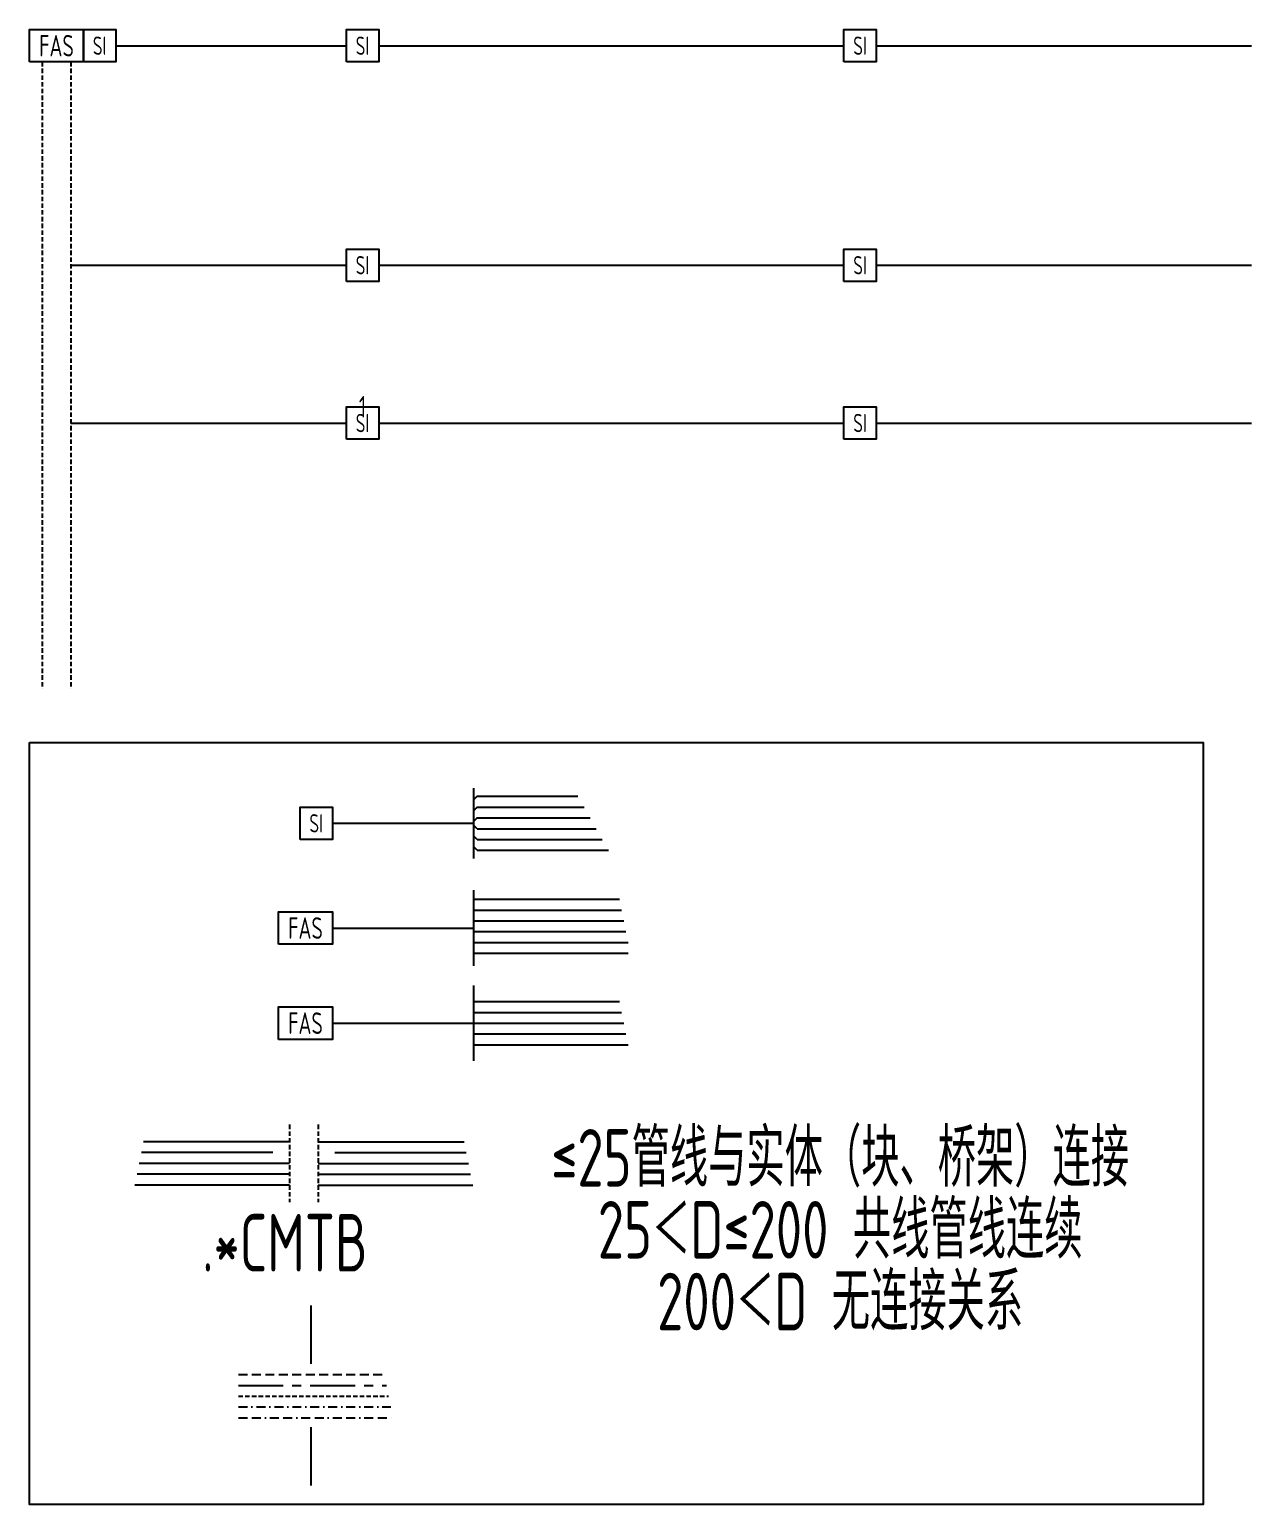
# Model space of a CAD drawing. Header units: millimetres. Extents: x -1040173 to 349982, y -145921 to 298175.
# Drawn here: x -129429 to -112443, y 163821 to 184335 of the extents above; entities that cross this region are included whole.
import ezdxf
from ezdxf.enums import TextEntityAlignment as Align

# ---------------------------------------------------------------- set-up
doc = ezdxf.new("R2010")
doc.units = ezdxf.units.MM
doc.header["$LTSCALE"] = 500
doc.header["$MEASUREMENT"] = 0
for name, pattern in [('BORDER2', [0.875, 0.25, -0.125, 0.25, -0.125, 0, -0.125]), ('CENTER', [2, 1.25, -0.25, 0.25, -0.25]), ('DASHDOT2', [0.5, 0.25, -0.125, 0, -0.125]), ('HIDDEN', [0.375, 0.25, -0.125]), ('HIDDEN2', [0.1875, 0.125, -0.0625])]:
    doc.linetypes.add(name, pattern=pattern)
doc.layers.get('0').update_dxf_attribs({"color": 255, "linetype": 'CONTINUOUS'})
for name, color, linetype in [('E-EFPS-WIRE', 1, 'BORDER2'), ('E-FAS-DEVC', 3, 'CONTINUOUS'), ('E-FAS-EQPM', 2, 'CONTINUOUS'), ('E-FAS-WIRE', 4, 'CONTINUOUS'), ('E-FAS-WIRE2', 1, 'CENTER'), ('E-FAS-WIRE5', 4, 'HIDDEN'), ('E-FAS-WIRE6', 6, 'HIDDEN2'), ('E-FAS-WIRE7', 2, 'DASHDOT2'), ('E-TELE-CMTBX', 3, 'HIDDEN2'), ('E-UNIV-EL', 140, 'CONTINUOUS'), ('E-UNIV-NOTE', 6, 'CONTINUOUS')]:
    doc.layers.add(name, color=color, linetype=linetype)
doc.layers.add('E-FAS-NUMB', color=6, linetype='CONTINUOUS', plot=False)
doc.layers.add('说明', color=7, linetype='CONTINUOUS', plot=False)
doc.styles.add('TH-STYLE3', font='tssdeng.shx', dxfattribs={"width": 0.7, "bigfont": 'tssdchn.shx'})

# ---------------------------------------------------------------- blocks, each defined once
blk = doc.blocks.new('E-BFAS010')
blk.add_lwpolyline([(-2.5, -1.5), (-2.5, 1.5), (2.5, 1.5), (2.5, -1.5)], close=True)
at = {"layer": 'E-UNIV-EL', "style": 'TH-STYLE3', "width": 0.7}
blk.add_attdef('BOX', text='', height=2, dxfattribs=at).set_placement((0, 0), align=Align.MIDDLE)
blk = doc.blocks.new('E-BFAS540')
blk.add_lwpolyline([(-1.5, -1.5), (-1.5, 1.5), (1.5, 1.5), (1.5, -1.5)], close=True)
at = {"layer": 'E-UNIV-EL', "style": 'TH-STYLE3', "width": 0.7}
blk.add_attdef('F', text='', height=1.7, dxfattribs=at).set_placement((0, 0), align=Align.MIDDLE)

msp = doc.modelspace()

# ---------------------------------------------------------------- linework, layer by layer
at = {"layer": 'E-EFPS-WIRE'}
msp.add_line((-126526, 165027), (-124378, 165027), dxfattribs=at)
at = {"layer": 'E-FAS-WIRE'}
for p, q in [((-123257, 173782), (-123257, 172807)), ((-123207, 173670), (-123257, 173620)), ((-123207, 173670), (-121806, 173670)), ((-123207, 173520), (-123257, 173470)), ((-123207, 173370), (-123257, 173320)), ((-123207, 173520), (-121721, 173520)), ((-123207, 173370), (-121637, 173370)), ((-125218, 173295), (-123257, 173295)), ((-123207, 173220), (-123257, 173270)), ((-123207, 173220), (-121552, 173220)), ((-123207, 173070), (-123257, 173120)), ((-123207, 172920), (-123257, 172970)), ((-123207, 173070), (-121468, 173070)), ((-123207, 172920), (-121383, 172920)), ((-123257, 172363), (-123257, 171313)), ((-123257, 172238), (-121230, 172238)), ((-123257, 172088), (-121200, 172088)), ((-123257, 171938), (-121169, 171938)), ((-125218, 171838), (-123257, 171838)), ((-123257, 171788), (-121139, 171788)), ((-123257, 171638), (-121109, 171638)), ((-123257, 171488), (-121109, 171488)), ((-123257, 171040), (-123257, 169990)), ((-123257, 170815), (-121230, 170815)), ((-125218, 170515), (-123257, 170515)), ((-123257, 170665), (-121200, 170665)), ((-123257, 170515), (-121169, 170515)), ((-123257, 170365), (-121139, 170365)), ((-123257, 170215), (-121109, 170215)), ((-125816, 168864), (-127843, 168864)), ((-125416, 168864), (-123388, 168864)), ((-126045, 168714), (-127873, 168714)), ((-125185, 168714), (-123358, 168714)), ((-125816, 168564), (-127904, 168564)), ((-125416, 168564), (-123328, 168564)), ((-125816, 168264), (-127964, 168264)), ((-125816, 168414), (-127934, 168414)), ((-125416, 168414), (-123297, 168414)), ((-125416, 168264), (-123267, 168264))]:
    msp.add_line(p, q, dxfattribs=at)
for points in [[(-125520, 166588), (-125520, 165776)], [(-125520, 164897), (-125520, 164086)]]:
    msp.add_lwpolyline(points, dxfattribs=at)
at = {"layer": 'E-FAS-WIRE2'}
msp.add_line((-126526, 165477), (-124468, 165477), dxfattribs=at)
at = {"layer": 'E-FAS-WIRE5'}
msp.add_line((-126526, 165627), (-124499, 165627), dxfattribs=at)
at = {"layer": 'E-FAS-WIRE6'}
msp.add_line((-126526, 165327), (-124438, 165327), dxfattribs=at)
at = {"layer": 'E-FAS-WIRE7'}
msp.add_line((-126526, 165177), (-124408, 165177), dxfattribs=at)
at = {"layer": 'E-TELE-CMTBX'}
for p, q in [((-129254, 183885), (-129254, 175166)), ((-128854, 183885), (-128854, 175166)), ((-125816, 169104), (-125816, 168024)), ((-125416, 169104), (-125416, 168024))]:
    msp.add_line(p, q, dxfattribs=at)
at = {"layer": '说明'}
for points in [[(-128229, 184110), (-125025, 184110)], [(-124575, 184110), (-118109, 184110)], [(-117659, 184110), (-112443, 184110)], [(-128854, 181057), (-125025, 181057)], [(-124575, 181057), (-118109, 181057)], [(-117659, 181057), (-112443, 181057)], [(-128854, 178862), (-125025, 178862)], [(-124575, 178862), (-118109, 178862)], [(-117659, 178862), (-112443, 178862)]]:
    msp.add_lwpolyline(points, dxfattribs=at)
msp.add_lwpolyline([(-129429, 174418), (-113114, 174418), (-113114, 163821), (-129429, 163821)], close=True, dxfattribs=at)

# ---------------------------------------------------------------- block references
at = {"layer": 'E-FAS-DEVC', "xscale": 150, "yscale": 150, "zscale": 150}
for p in [(-128454, 184110), (-124800, 184110), (-117884, 184110), (-124800, 181057), (-117884, 181057), (-124800, 178862), (-117884, 178862), (-125443, 173295)]:
    msp.add_blockref('E-BFAS540', p, dxfattribs=at).add_auto_attribs({'F': 'SI'})
at = {"layer": 'E-FAS-EQPM', "xscale": 150, "yscale": 150, "zscale": 150}
for p in [(-129054, 184110), (-125593, 171838), (-125593, 170515)]:
    msp.add_blockref('E-BFAS010', p, dxfattribs=at).add_auto_attribs({'BOX': 'FAS'})

# ---------------------------------------------------------------- texts
at = {"layer": 'E-FAS-NUMB', "style": 'TH-STYLE3', "width": 0.7}
msp.add_text('1', height=300, dxfattribs=at).set_placement((-124800, 179087), align=Align.MIDDLE)
at = {"layer": 'E-UNIV-NOTE', "style": 'TH-STYLE3', "width": 0.7}
for s, p in [('≤25管线与实体（块、桥架）连接', (-118161, 168684)), ('25＜D≤200 共线管线连续', (-118161, 167684)), ('.*CMTB', (-125878, 167463)), ('200＜D 无连接关系', (-118161, 166684))]:
    msp.add_text(s, height=800, dxfattribs=at).set_placement(p, align=Align.MIDDLE)

doc.saveas('drawing.dxf')
